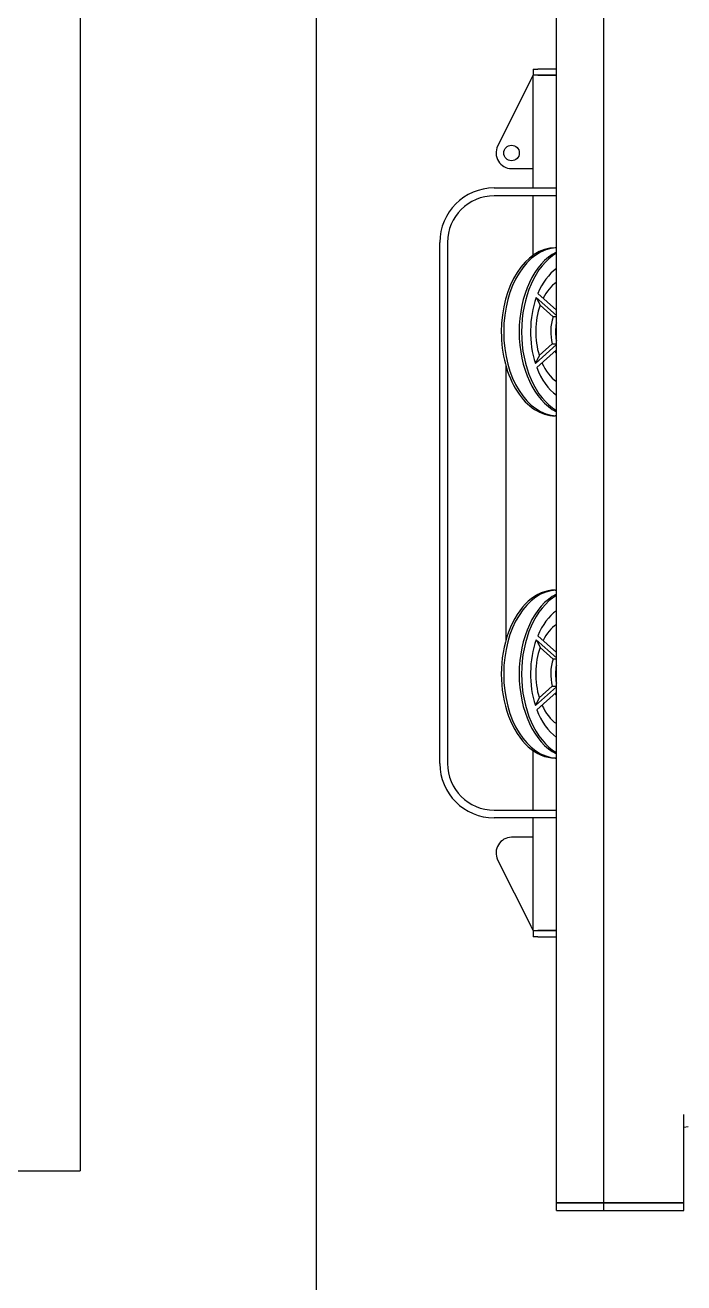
# Model space of a CAD drawing. Header units: millimetres. Extents: x -112665 to -16847, y 30630 to 100849.
# Drawn here: x -93839 to -93416, y 41503 to 42312 of the extents above; entities that cross this region are included whole.
import ezdxf

# ---------------------------------------------------------------- set-up
doc = ezdxf.new("R2010")
doc.units = ezdxf.units.MM
for name, color, linetype in [('equipments', 36, 'Continuous'), ('furniture _san', 36, 'Continuous'), ('wall', 5, 'Continuous')]:
    doc.layers.add(name, color=color, linetype=linetype)

# ---------------------------------------------------------------- blocks, each defined once
blk = doc.blocks.new('Fit17')
at = {"layer": 'equipments'}
for p, q in [((-167.5, 1504), (167.5, 1504)), ((167.5, 1499), (-167.5, 1499)), ((-229.47, 1466.76), (-272, 1445.5)), ((-202.5, 1429), (-202.5, 1469)), ((-197.5, 1469), (-197.5, 1429)), ((197.5, 1429), (197.5, 1469)), ((202.5, 1469), (202.5, 1429)), ((272, 1445.5), (229.47, 1466.76)), ((-215, 1444), (-215, 1457.82)), ((88.29, 1461.5), (-88.29, 1461.5)), ((215, 1457.82), (215, 1444)), ((-279, 1441), (-279, 1444)), ((-275, 1444), (-279, 1444)), ((-279, 1441), (-279, 1429)), ((-275, 1444), (-272, 1445.5)), ((-275, 1444), (-202.5, 1444)), ((-275, 1444), (-275, 1429)), ((-275, 1429), (-275, 1441)), ((-197.5, 1444), (-159.22, 1444)), ((-132.93, 1441.58), (-121.63, 1429)), ((-130.3, 1442.51), (-118.17, 1429)), ((-125.29, 1440), (-117.76, 1431.61)), ((-87.93, 1441.9), (-99.52, 1429)), ((-85.37, 1440.9), (-96.06, 1429)), ((87.07, 1441.58), (98.37, 1429)), ((89.7, 1442.51), (101.83, 1429)), ((94.71, 1440), (102.24, 1431.61)), ((132.07, 1441.9), (120.48, 1429)), ((134.63, 1440.9), (123.94, 1429)), ((159.22, 1444), (197.5, 1444)), ((202.5, 1444), (275, 1444)), ((272, 1445.5), (275, 1444)), ((279, 1444), (275, 1444)), ((275, 1429), (275, 1444)), ((275, 1441), (275, 1429)), ((279, 1444), (279, 1441)), ((279, 1429), (279, 1441)), ((-117.76, 1431.61), (-117.76, 1429)), ((-100.44, 1431.05), (-92.93, 1439.4)), ((102.24, 1431.61), (102.24, 1429)), ((119.56, 1431.05), (127.07, 1439.4)), ((-455, 1429), (-450, 1429)), ((-455, 1429), (-455, 1398.36)), ((-450, 1429), (450, 1429)), ((-450, 1429), (-450, 1398.36)), ((-450, 1398.36), (-450, 1429)), ((-255, 1429), (-205, 1429)), ((-164, 1429.72), (-164, 1429)), ((-100.44, 1429), (-100.44, 1431.05)), ((-56, 1429.72), (-56, 1429)), ((56, 1429), (56, 1429.72)), ((119.56, 1429), (119.56, 1431.05)), ((164, 1429), (164, 1429.72)), ((205, 1429), (255, 1429)), ((-455, 1398.36), (-450, 1398.36)), ((-455, 1398.36), (-455, 1346.94)), ((-450, 1398.36), (450, 1398.36)), ((-450, 1398.36), (-450, 1346.94)), ((-450, 1346.94), (-450, 1398.36)), ((-455, 1346.94), (-450, 1346.94)), ((-450, 1346.94), (-393.14, 1346.94)), ((-401.35, 1346.94), (-400.85, 1344.15))]:
    blk.add_line(p, q, dxfattribs=at)
blk.add_circle((225, 1457.82), 5, dxfattribs=at)
for centre, radius, start, end in [((-167.5, 1469), 35, 89.99998, 179.99998), ((-167.5, 1469), 30, 89.99998, 179.99998), ((167.5, 1469), 35, 359.99998, 89.99998), ((167.5, 1469), 30, 359.99998, 89.99998), ((-225, 1457.82), 10, 359.99998, 116.56504), ((225, 1457.82), 10, 63.43493, 179.99998)]:
    blk.add_arc(centre, radius, start, end, dxfattribs=at)
for centre, major_axis, start_param, end_param in [((-110, 1429.72), (54, 0), 0, 3.141593), ((110, 1429.72), (54, 0), 1.570796, 3.141593), ((110, 1429.72), (54, 0), 0, 1.570796), ((-110, 1428.18), (54, 0), 0.023484, 3.118109), ((110, 1428.18), (54, 0), 1.570796, 3.118109), ((110, 1428.18), (54, 0), 0.023484, 1.570796), ((-110, 1418.23), (54, 0), 0.315598, 2.825994), ((-110, 1416.69), (54, 0), 0.362405, 2.779187), ((110, 1418.23), (54, 0), 1.570796, 2.825994), ((110, 1416.69), (54, 0), 1.570796, 2.779187), ((110, 1418.23), (54, 0), 0.315598, 1.570796), ((110, 1416.69), (54, 0), 0.362405, 1.570796), ((-110, 1416.69), (45, 0), 2.105506, 2.702157), ((-110, 1416.69), (45, 0), 1.058309, 2.038811), ((-110, 1419.76), (35, 0), 1.061484, 2.022906), ((-110, 1416.69), (45, 0), 0.439436, 0.991613), ((110, 1416.69), (45, 0), 2.105506, 2.702157), ((110, 1416.69), (45, 0), 1.058309, 2.038811), ((110, 1419.76), (35, 0), 1.061484, 2.022906), ((110, 1416.69), (45, 0), 0.439436, 0.991613), ((-110, 1419.76), (35, 0), 2.176875, 2.718283), ((-110, 1419.76), (20, 0), 1.0722, 1.969067), ((-110, 1419.76), (35, 0), 0.423309, 0.907212), ((110, 1419.76), (35, 0), 2.176875, 2.718283), ((110, 1419.76), (20, 0), 1.0722, 1.969067), ((110, 1419.76), (35, 0), 0.423309, 0.907212), ((-110, 1419.76), (20, 0), 2.239075, 2.339425), ((-110, 1416.69), (20, 0), 1.277222, 1.864371), ((110, 1419.76), (20, 0), 2.239075, 2.339425), ((110, 1416.69), (20, 0), 1.277222, 1.864371)]:
    blk.add_ellipse(centre, major_axis=major_axis, ratio=0.642788, start_param=start_param, end_param=end_param, dxfattribs=at)
for points, weights in [([(-125.29, 1440), (-127.48, 1441.1), (-130.3, 1442.51)], [1, 1.00793713446, 1]), ([(-87.93, 1441.9), (-90.75, 1440.5), (-92.93, 1439.4)], [1, 1.00790653102, 1]), ([(94.71, 1440), (92.52, 1441.1), (89.7, 1442.51)], [1, 1.00793713437, 1]), ([(132.07, 1441.9), (129.25, 1440.5), (127.07, 1439.4)], [1, 1.00790653122, 1])]:
    blk.add_rational_spline(points, weights, degree=2, dxfattribs=at)

msp = doc.modelspace()

# ---------------------------------------------------------------- linework, layer by layer
at = {"layer": 'wall'}
for p, q in [((-93804.15, 42778.86), (-93804.15, 41574.85)), ((-93652.15, 42778.86), (-93652.15, 39551.54))]:
    msp.add_line(p, q, dxfattribs=at)
msp.add_lwpolyline([(-97041.1, 41574.85), (-93804.15, 41574.85)], dxfattribs=at)

# ---------------------------------------------------------------- block references
at = {"layer": 'furniture _san', "rotation": 90}
msp.add_blockref('Fit17', (-92068.62, 42004.3), dxfattribs=at)

doc.saveas('drawing.dxf')
